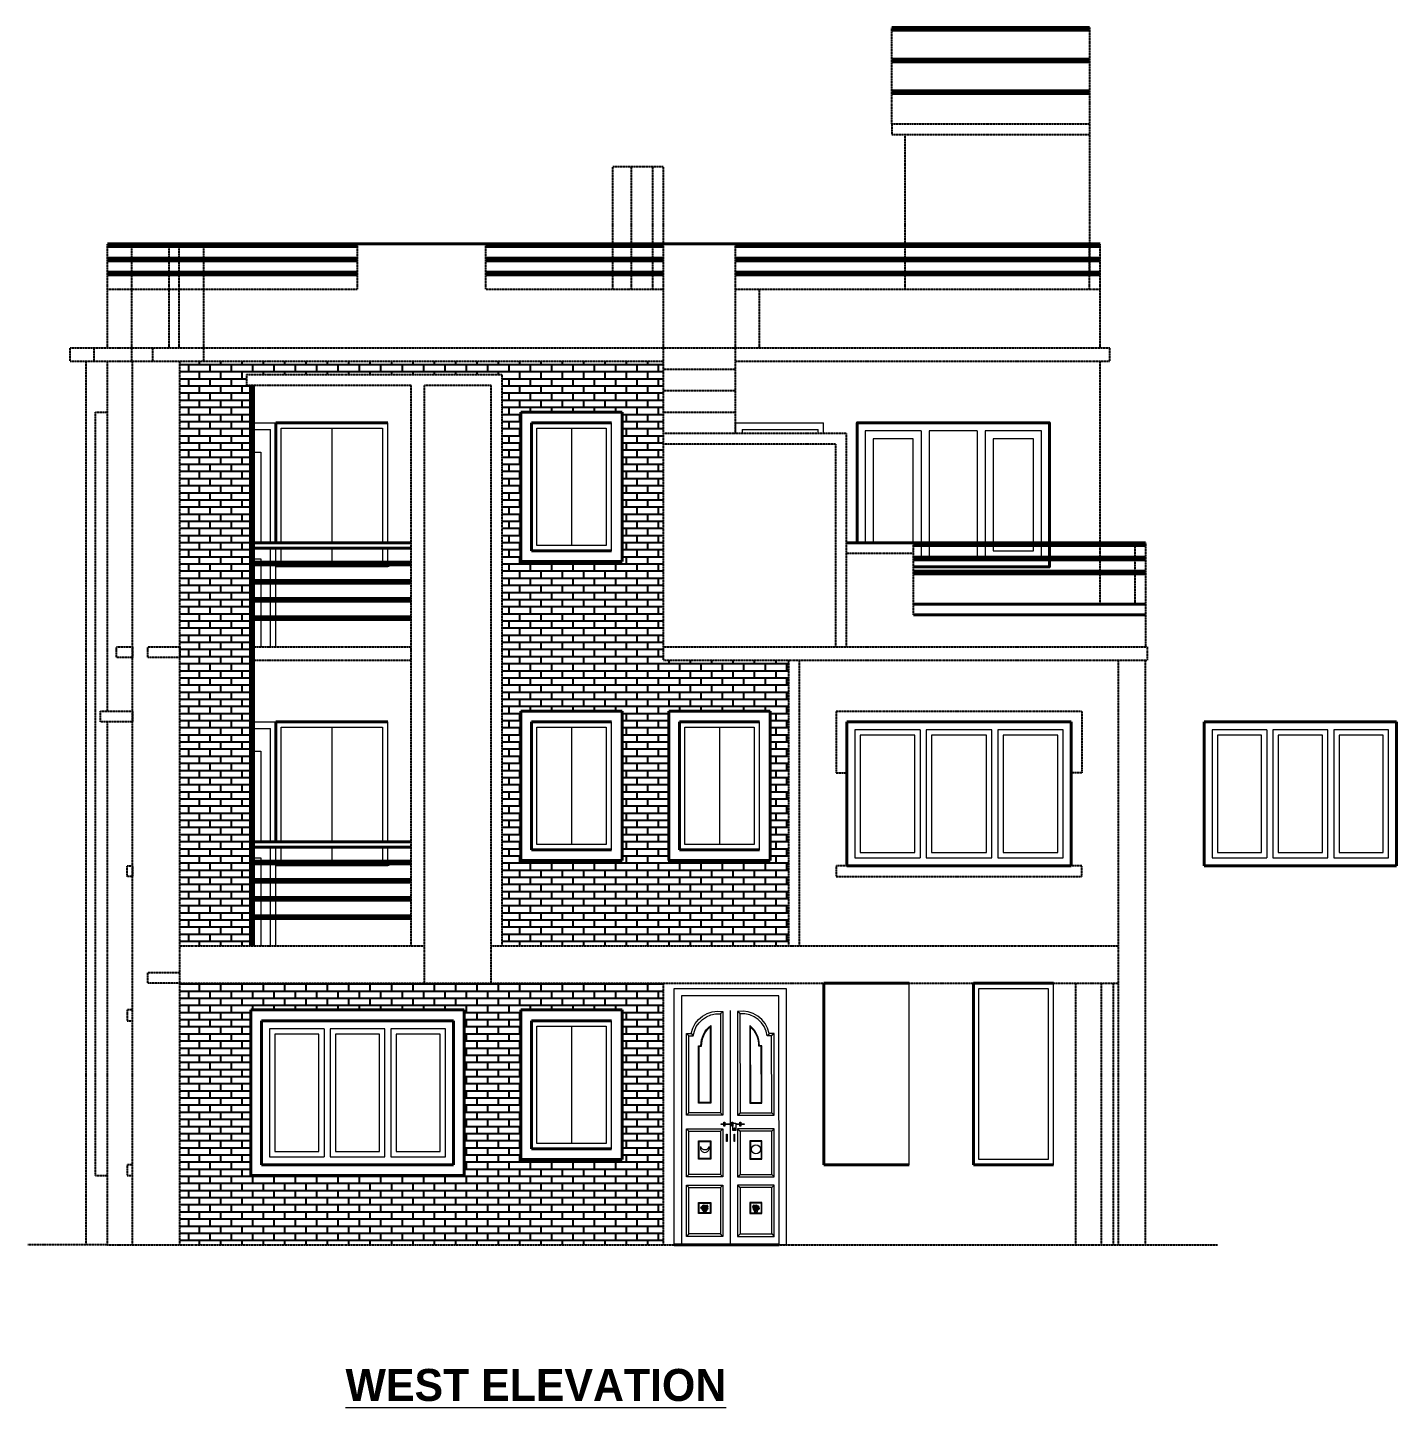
# Model space of a CAD drawing. Header units: inches. Extents: x -111 to 45239, y -6849 to 1261.
# Drawn here: x 17468 to 17980, y -2378 to -1861 of the extents above; entities that cross this region are included whole.
import ezdxf

# ---------------------------------------------------------------- set-up
doc = ezdxf.new("R2010")
doc.units = ezdxf.units.IN
doc.header["$LTSCALE"] = 0.5
doc.header["$MEASUREMENT"] = 0
doc.linetypes.add('DASH', pattern=[0.35, 0.25, -0.1])
for name, color, linetype, lineweight in [('door', 202, 'Continuous', 5), ('Elevation 1', 10, 'Continuous', 80), ('Elevation 2', 31, 'Continuous', 40), ('Text 0.200', 122, 'Continuous', 20), ('Toilet', 7, 'Continuous', 25), ('wall', 20, 'Continuous', 40), ('window', 6, 'Continuous', 13)]:
    doc.layers.add(name, color=color, linetype=linetype, lineweight=lineweight)
doc.styles.get("Standard").update_dxf_attribs({"font": 'arial.ttf'})

msp = doc.modelspace()

# ---------------------------------------------------------------- hatches: boundary and pattern name
at = {"layer": 'Toilet', "linetype": 'DASH', "ltscale": 0.1}
h = msp.add_hatch(dxfattribs=at)
h.set_pattern_fill('AR-BRSTD', color=256)
h.paths.add_polyline_path([(17705.84, -1985.7), (17524.59, -1985.7), (17524.59, -2092.7), (17524.59, -2096.7), (17524.59, -2204.7), (17551.59, -2204.7), (17551.59, -2092.7), (17551.59, -1994.7), (17549.59, -1994.7), (17549.59, -1990.7), (17645.34, -1990.7), (17645.34, -2092.7), (17645.34, -2204.7), (17752.84, -2204.7), (17752.84, -2097.7), (17705.84, -2097.7), (17705.84, -2092.7)])
h.paths.add_polyline_path([(17652.37, -2060.7), (17652.37, -2004.7), (17690.34, -2004.7), (17690.34, -2060.7)], flags=16)
h.paths.add_polyline_path([(17656.37, -2056.7), (17656.37, -2008.7), (17686.34, -2008.7), (17686.34, -2056.7)], flags=0)
h.paths.add_polyline_path([(17658.37, -2054.7), (17658.37, -2010.7), (17684.34, -2010.7), (17684.34, -2054.7)], flags=0)
h.paths.add_polyline_path([(17690.34, -2116.7), (17690.34, -2172.7), (17652.37, -2172.7), (17652.37, -2116.7)], flags=16)
h.paths.add_polyline_path([(17686.34, -2120.7), (17686.34, -2168.7), (17656.37, -2168.7), (17656.37, -2120.7)], flags=0)
h.paths.add_polyline_path([(17684.34, -2122.7), (17684.34, -2166.7), (17658.37, -2166.7), (17658.37, -2122.7)], flags=0)
h.paths.add_polyline_path([(17707.87, -2116.7), (17745.84, -2116.7), (17745.84, -2172.7), (17707.87, -2172.7)], flags=16)
h.paths.add_polyline_path([(17711.87, -2120.7), (17741.84, -2120.7), (17741.84, -2168.7), (17711.87, -2168.7)], flags=0)
h.paths.add_polyline_path([(17713.87, -2122.7), (17739.84, -2122.7), (17739.84, -2166.7), (17713.87, -2166.7)], flags=0)
h = msp.add_hatch(dxfattribs=at)
h.set_pattern_fill('AR-BRSTD', color=256)
h.paths.add_polyline_path([(17705.84, -2218.7), (17616.34, -2218.7), (17524.59, -2218.7), (17524.59, -2316.7), (17705.84, -2316.7)])
h.paths.add_polyline_path([(17652.37, -2284.7), (17652.37, -2228.7), (17690.34, -2228.7), (17690.34, -2284.7)], flags=16)
h.paths.add_polyline_path([(17656.37, -2280.7), (17656.37, -2232.7), (17686.34, -2232.7), (17686.34, -2280.7)], flags=0)
h.paths.add_polyline_path([(17631.22, -2290.7), (17551.22, -2290.7), (17551.22, -2228.7), (17631.22, -2228.7)], flags=16)
h.paths.add_polyline_path([(17658.37, -2278.7), (17658.37, -2234.7), (17684.34, -2234.7), (17684.34, -2278.7)], flags=0)
h.paths.add_polyline_path([(17627.22, -2286.7), (17555.22, -2286.7), (17555.22, -2232.7), (17627.22, -2232.7)], flags=0)
h.paths.add_polyline_path([(17624.22, -2283.7), (17603.72, -2283.7), (17603.72, -2235.7), (17624.22, -2235.7)], flags=0)
h.paths.add_polyline_path([(17622.22, -2281.7), (17605.72, -2281.7), (17605.72, -2237.7), (17622.22, -2237.7)], flags=0)
h.paths.add_polyline_path([(17601.47, -2283.7), (17580.97, -2283.7), (17580.97, -2235.7), (17601.47, -2235.7)], flags=0)
h.paths.add_polyline_path([(17599.47, -2281.7), (17582.97, -2281.7), (17582.97, -2237.7), (17599.47, -2237.7)], flags=0)
h.paths.add_polyline_path([(17578.72, -2283.7), (17558.22, -2283.7), (17558.22, -2235.7), (17578.72, -2235.7)], flags=0)
h.paths.add_polyline_path([(17576.72, -2281.7), (17560.22, -2281.7), (17560.22, -2237.7), (17576.72, -2237.7)], flags=0)

# ---------------------------------------------------------------- linework, layer by layer
at = {"layer": 'door'}
for p, q in [((17709.87, -2316.7), (17709.84, -2220.7)), ((17709.84, -2220.7), (17751.84, -2220.7)), ((17751.84, -2220.7), (17751.86, -2316.7)), ((17712.58, -2223.44), (17712.61, -2316.7)), ((17749.1, -2223.44), (17712.58, -2223.44)), ((17749.13, -2316.7), (17749.1, -2223.44)), ((17727.19, -2230.07), (17728.1, -2229.3)), ((17730.84, -2228.92), (17730.87, -2316.25)), ((17734.49, -2230.07), (17733.58, -2229.3)), ((17714.41, -2237.52), (17715.32, -2238.43)), ((17716.23, -2237.52), (17716.9, -2238.43)), ((17745.45, -2237.52), (17744.79, -2238.43)), ((17747.28, -2237.52), (17746.36, -2238.43)), ((17715.34, -2267.19), (17714.43, -2268.11)), ((17728.13, -2268.11), (17727.21, -2267.19)), ((17733.6, -2268.11), (17734.52, -2267.19)), ((17746.39, -2267.19), (17747.3, -2268.11)), ((17714.43, -2273.2), (17715.34, -2274.11)), ((17728.13, -2273.2), (17727.21, -2274.11)), ((17733.6, -2273.2), (17734.52, -2274.11)), ((17747.3, -2273.2), (17746.39, -2274.11)), ((17715.34, -2290.27), (17714.43, -2291.18)), ((17714.43, -2294.27), (17715.34, -2295.18)), ((17728.13, -2291.18), (17727.21, -2290.27)), ((17728.13, -2294.27), (17727.21, -2295.18)), ((17733.6, -2291.18), (17734.52, -2290.27)), ((17733.6, -2294.27), (17734.52, -2295.18)), ((17746.39, -2290.27), (17747.3, -2291.18)), ((17747.3, -2294.27), (17746.39, -2295.18)), ((17720.35, -2303.09), (17719.75, -2302.75)), ((17720.35, -2303.09), (17719.8, -2303.03)), ((17720.3, -2302.84), (17719.94, -2302.26)), ((17720.3, -2302.84), (17720.11, -2302.79)), ((17720.85, -2302.69), (17720.16, -2302.3)), ((17720.75, -2302.69), (17720.2, -2302.45)), ((17720.45, -2302.3), (17720.25, -2302.05)), ((17720.55, -2303.14), (17720.3, -2302.84)), ((17720.5, -2303.23), (17720.3, -2303.23)), ((17720.65, -2302.1), (17720.35, -2302)), ((17720.45, -2302.69), (17720.35, -2302.64)), ((17720.65, -2303.38), (17720.35, -2303.09)), ((17720.45, -2302.3), (17720.6, -2301.95)), ((17720.45, -2302.69), (17720.45, -2302.3)), ((17720.55, -2303.14), (17720.45, -2302.69)), ((17720.65, -2303.38), (17720.55, -2303.14)), ((17720.65, -2302.1), (17720.85, -2301.85)), ((17721.34, -2302.74), (17720.65, -2302.1)), ((17720.85, -2303.48), (17720.65, -2303.38)), ((17720.85, -2302.69), (17720.75, -2302.69)), ((17720.81, -2302.26), (17721, -2302.1)), ((17720.9, -2301.94), (17720.85, -2301.71)), ((17720.85, -2302.69), (17721.34, -2302.15)), ((17721.09, -2303.53), (17720.85, -2302.69)), ((17720.99, -2303.73), (17720.85, -2303.48)), ((17720.98, -2302.01), (17720.9, -2301.94)), ((17721.02, -2301.96), (17720.93, -2301.8)), ((17720.94, -2302.37), (17720.95, -2302.04)), ((17720.95, -2302.04), (17721.08, -2301.88)), ((17720.95, -2302.25), (17721.09, -2302.12)), ((17721.29, -2303.88), (17720.99, -2303.73)), ((17721, -2302.1), (17721.1, -2301.64)), ((17721.34, -2302.15), (17721.09, -2301.76)), ((17721.09, -2302.12), (17721.17, -2301.95)), ((17721.09, -2303.53), (17721.29, -2303.18)), ((17721.29, -2303.78), (17721.09, -2303.53)), ((17721.2, -2301.94), (17721.25, -2301.65)), ((17721.44, -2301.95), (17721.29, -2301.9)), ((17721.29, -2303.18), (17721.34, -2302.74)), ((17721.29, -2303.88), (17721.73, -2303.68)), ((17721.29, -2303.88), (17721.54, -2303.68)), ((17721.29, -2303.88), (17721.29, -2303.78)), ((17721.34, -2302.15), (17721.63, -2302)), ((17721.39, -2302.69), (17721.44, -2302.45)), ((17721.49, -2303.09), (17721.39, -2302.69)), ((17721.44, -2301.95), (17721.54, -2301.8)), ((17721.68, -2302.3), (17721.44, -2301.95)), ((17721.44, -2302.45), (17721.78, -2302.25)), ((17721.58, -2303.43), (17721.49, -2303.09)), ((17721.54, -2303.68), (17721.58, -2303.43)), ((17721.65, -2302.15), (17721.61, -2301.78)), ((17721.63, -2302), (17721.78, -2301.76)), ((17721.83, -2302.4), (17721.65, -2302.14)), ((17721.88, -2302.64), (17721.73, -2301.95)), ((17721.73, -2303.68), (17721.98, -2302.99)), ((17721.78, -2302.25), (17722.08, -2301.85)), ((17721.83, -2302.06), (17721.88, -2301.76)), ((17721.89, -2302.25), (17721.83, -2302.06)), ((17721.83, -2303.43), (17721.88, -2302.64)), ((17721.88, -2302.35), (17721.93, -2301.9)), ((17722.08, -2302.89), (17721.88, -2302.35)), ((17721.98, -2302.99), (17722.28, -2302.74)), ((17722.12, -2301.73), (17722.17, -2301.86)), ((17722.13, -2302.86), (17722.21, -2302.62)), ((17722.16, -2302.01), (17722.19, -2301.78)), ((17722.16, -2301.98), (17722.24, -2301.88)), ((17722.21, -2302.62), (17722.16, -2302.01)), ((17722.17, -2301.92), (17722.27, -2301.81)), ((17722.18, -2301.85), (17722.32, -2301.71)), ((17722.19, -2301.78), (17722.26, -2301.73)), ((17722.21, -2302.62), (17722.31, -2302.3)), ((17722.28, -2302.74), (17722.32, -2302.4)), ((17722.28, -2302.74), (17722.47, -2302.45)), ((17722.31, -2302.3), (17722.55, -2302.1)), ((17722.32, -2302.4), (17722.47, -2302.2)), ((17722.37, -2302.59), (17722.42, -2302.4)), ((17722.42, -2302.4), (17722.52, -2302.3)), ((17739.42, -2302.3), (17739.18, -2302.1)), ((17739.31, -2302.4), (17739.21, -2302.3)), ((17739.41, -2302.4), (17739.26, -2302.2)), ((17739.46, -2302.74), (17739.26, -2302.45)), ((17739.36, -2302.59), (17739.31, -2302.4)), ((17739.55, -2301.85), (17739.41, -2301.71)), ((17739.46, -2302.74), (17739.41, -2302.4)), ((17739.52, -2302.62), (17739.42, -2302.3)), ((17739.56, -2301.92), (17739.46, -2301.81)), ((17739.75, -2302.99), (17739.46, -2302.74)), ((17739.54, -2301.78), (17739.47, -2301.73)), ((17739.57, -2301.98), (17739.49, -2301.88)), ((17739.52, -2302.62), (17739.58, -2302.01)), ((17739.6, -2302.86), (17739.52, -2302.62)), ((17739.58, -2302.01), (17739.54, -2301.78)), ((17739.61, -2301.73), (17739.56, -2301.86)), ((17739.95, -2302.25), (17739.65, -2301.85)), ((17739.65, -2302.89), (17739.85, -2302.35)), ((17740, -2303.68), (17739.75, -2302.99)), ((17739.85, -2302.35), (17739.8, -2301.9)), ((17739.84, -2302.25), (17739.9, -2302.06)), ((17739.9, -2302.06), (17739.85, -2301.76)), ((17739.85, -2302.64), (17740, -2301.95)), ((17739.9, -2303.43), (17739.85, -2302.64)), ((17739.9, -2302.4), (17740.08, -2302.14)), ((17740.1, -2302), (17739.95, -2301.76)), ((17740.29, -2302.45), (17739.95, -2302.25)), ((17740.44, -2303.88), (17740, -2303.68)), ((17740.05, -2302.3), (17740.29, -2301.95)), ((17740.08, -2302.15), (17740.12, -2301.78)), ((17740.39, -2302.15), (17740.1, -2302)), ((17740.15, -2303.43), (17740.24, -2303.09)), ((17740.2, -2303.68), (17740.15, -2303.43)), ((17740.29, -2301.95), (17740.2, -2301.8)), ((17740.44, -2303.88), (17740.2, -2303.68)), ((17740.24, -2303.09), (17740.34, -2302.69)), ((17740.29, -2301.95), (17740.44, -2301.9)), ((17740.34, -2302.69), (17740.29, -2302.45)), ((17740.39, -2302.15), (17740.64, -2301.76)), ((17740.39, -2302.74), (17741.08, -2302.1)), ((17740.89, -2302.69), (17740.39, -2302.15)), ((17740.44, -2303.18), (17740.39, -2302.74)), ((17740.64, -2303.53), (17740.44, -2303.18)), ((17740.44, -2303.78), (17740.64, -2303.53)), ((17740.44, -2303.88), (17740.74, -2303.73)), ((17740.44, -2303.88), (17740.44, -2303.78)), ((17740.53, -2301.94), (17740.48, -2301.65)), ((17740.64, -2302.12), (17740.57, -2301.95)), ((17740.73, -2302.1), (17740.63, -2301.64)), ((17740.79, -2302.25), (17740.64, -2302.12)), ((17740.64, -2303.53), (17740.89, -2302.69)), ((17740.78, -2302.04), (17740.65, -2301.88)), ((17740.71, -2301.96), (17740.8, -2301.8)), ((17740.92, -2302.26), (17740.73, -2302.1)), ((17740.74, -2303.73), (17740.89, -2303.48)), ((17740.75, -2302.01), (17740.84, -2301.94)), ((17740.79, -2302.37), (17740.78, -2302.04)), ((17740.84, -2301.94), (17740.88, -2301.71)), ((17741.08, -2302.1), (17740.89, -2301.85)), ((17740.89, -2302.69), (17741.58, -2302.3)), ((17740.89, -2302.69), (17740.98, -2302.69)), ((17740.89, -2303.48), (17741.08, -2303.38)), ((17740.98, -2302.69), (17741.53, -2302.45)), ((17741.08, -2302.1), (17741.38, -2302)), ((17741.08, -2303.38), (17741.38, -2303.09)), ((17741.08, -2303.38), (17741.18, -2303.14)), ((17741.28, -2302.3), (17741.13, -2301.95)), ((17741.18, -2303.14), (17741.28, -2302.69)), ((17741.18, -2303.14), (17741.43, -2302.84)), ((17741.23, -2303.23), (17741.43, -2303.23)), ((17741.28, -2302.3), (17741.48, -2302.05)), ((17741.28, -2302.69), (17741.28, -2302.3)), ((17741.28, -2302.69), (17741.38, -2302.64)), ((17741.38, -2303.09), (17741.98, -2302.75)), ((17741.38, -2303.09), (17741.93, -2303.03)), ((17741.43, -2302.84), (17741.79, -2302.26)), ((17741.43, -2302.84), (17741.63, -2302.79)), ((17715.34, -2312.6), (17714.43, -2313.51)), ((17728.13, -2313.51), (17727.21, -2312.6)), ((17733.6, -2313.51), (17734.52, -2312.6)), ((17746.39, -2312.6), (17747.3, -2313.51)), ((17712.61, -2316.7), (17709.87, -2316.7)), ((17712.61, -2316.25), (17749.13, -2316.25)), ((17751.86, -2316.7), (17749.13, -2316.7))]:
    msp.add_line(p, q, dxfattribs=at)
for points in [[(17728.1, -2229.3), (17728.1, -2229.3), (17728.13, -2268.11), (17714.43, -2268.11), (17714.41, -2237.52), (17716.23, -2237.52, -0.404871)], [(17727.19, -2230.11), (17727.21, -2267.19), (17715.34, -2267.19), (17715.32, -2238.43), (17717.01, -2238.43, -0.404087)], [(17733.58, -2229.3), (17733.58, -2229.3), (17733.6, -2268.11), (17747.3, -2268.11), (17747.28, -2237.52), (17745.45, -2237.52, 0.404871)], [(17734.49, -2230.11), (17734.52, -2267.19), (17746.39, -2267.19), (17746.36, -2238.43), (17744.67, -2238.43, 0.404087)], [(17723.54, -2234.49), (17723.56, -2263.54), (17719, -2263.54), (17718.97, -2242.09), (17719.89, -2242.09, -0.230009)], [(17723.31, -2234.98), (17723.33, -2263.31), (17719.22, -2263.31), (17719.2, -2242.31), (17720.12, -2242.31, -0.222945)], [(17738.15, -2234.49), (17738.17, -2263.54), (17742.73, -2263.54), (17742.71, -2242.09), (17741.8, -2242.09, 0.230009)], [(17738.37, -2234.98), (17738.4, -2263.31), (17742.51, -2263.31), (17742.48, -2242.31), (17741.57, -2242.31, 0.222945)]]:
    msp.add_lwpolyline(points, format="xyb", close=True, dxfattribs=at)
for points in [[(17714.43, -2273.2), (17728.13, -2273.2), (17728.13, -2291.18), (17714.43, -2291.18)], [(17715.34, -2274.11), (17727.21, -2274.11), (17727.21, -2290.27), (17715.34, -2290.27)], [(17728.43, -2270.73), (17728.85, -2270.73), (17728.85, -2272.27), (17728.43, -2272.27)], [(17731.41, -2270.73), (17731.83, -2270.73), (17731.83, -2272.27), (17731.41, -2272.27)], [(17731.88, -2271.12), (17732.89, -2271.12), (17732.89, -2273.81), (17731.88, -2273.81)], [(17732.31, -2272.83), (17732.44, -2272.83), (17732.44, -2273.41), (17732.31, -2273.41)], [(17747.3, -2273.2), (17733.6, -2273.2), (17733.6, -2291.18), (17747.3, -2291.18)], [(17734.43, -2270.73), (17734.85, -2270.73), (17734.85, -2272.27), (17734.43, -2272.27)], [(17746.39, -2274.11), (17734.52, -2274.11), (17734.52, -2290.27), (17746.39, -2290.27)], [(17719, -2277.77), (17723.56, -2277.77), (17723.56, -2284.61), (17719, -2284.61)], [(17719.22, -2277.99), (17723.33, -2277.99), (17723.33, -2284.39), (17719.22, -2284.39)], [(17729.44, -2275.2), (17729.66, -2275.2), (17729.66, -2277.9), (17729.44, -2277.9)], [(17732.26, -2275.2), (17732.49, -2275.2), (17732.49, -2277.9), (17732.26, -2277.9)], [(17742.73, -2277.77), (17738.17, -2277.77), (17738.17, -2284.61), (17742.73, -2284.61)], [(17742.51, -2277.99), (17738.4, -2277.99), (17738.4, -2284.39), (17742.51, -2284.39)], [(17728.13, -2313.51), (17714.43, -2313.51), (17714.43, -2294.27), (17728.13, -2294.27)], [(17733.6, -2313.51), (17747.3, -2313.51), (17747.3, -2294.27), (17733.6, -2294.27)], [(17727.21, -2312.6), (17715.34, -2312.6), (17715.34, -2295.18), (17727.21, -2295.18)], [(17734.52, -2312.6), (17746.39, -2312.6), (17746.39, -2295.18), (17734.52, -2295.18)], [(17723.56, -2304.94), (17719, -2304.94), (17719, -2300.84), (17723.56, -2300.84)], [(17723.33, -2304.72), (17719.22, -2304.72), (17719.22, -2301.06), (17723.33, -2301.06)], [(17738.17, -2304.94), (17742.73, -2304.94), (17742.73, -2300.84), (17738.17, -2300.84)], [(17738.4, -2304.72), (17742.51, -2304.72), (17742.51, -2301.06), (17738.4, -2301.06)]]:
    msp.add_lwpolyline(points, close=True, dxfattribs=at)
for points in [[(17728.43, -2271.63), (17727.48, -2271.63), (17727.48, -2271.28), (17728.43, -2271.28)], [(17728.85, -2271.28), (17731.41, -2271.28)], [(17731.41, -2271.63), (17728.85, -2271.63)], [(17731.83, -2271.28), (17731.88, -2271.28)], [(17731.88, -2271.63), (17731.83, -2271.63)], [(17732.89, -2271.28), (17734.43, -2271.28)], [(17734.43, -2271.63), (17732.89, -2271.63)], [(17734.85, -2271.28), (17736.12, -2271.28), (17736.12, -2271.63), (17734.85, -2271.63)]]:
    msp.add_lwpolyline(points, dxfattribs=at)
msp.add_circle((17740.47, -2280.93), 1.7, dxfattribs=at)
for centre, radius, start, end in [((17721.37, -2280.35), 1.7, 162.1564, 17.8439), ((17721.37, -2279.31), 1.7, 197.8439, 342.1564), ((17721.29, -2299.73), 3.98, 258.8315, 281.1688), ((17740.44, -2299.73), 3.98, 258.8315, 281.1688)]:
    msp.add_arc(centre, radius, start, end, dxfattribs=at)
msp.add_ellipse((17721.29, -2303.82), major_axis=(-0.56, 0), ratio=0.098223, dxfattribs=at)
at = {"layer": 'door', "extrusion": (0, 0, -1)}
msp.add_ellipse((17740.44, -2303.82), major_axis=(0.56, 0), ratio=0.098223, dxfattribs=at)
at = {"layer": 'door'}
for points in [[(17720.73, -2303.82), (17720.73, -2304.08), (17720.99, -2304.54), (17720.78, -2302.31), (17720.15, -2302.87), (17720.52, -2303.63)], [(17721.85, -2303.82), (17721.85, -2304.08), (17721.58, -2304.54), (17721.8, -2302.31), (17722.43, -2302.87), (17722.06, -2303.63)], [(17739.88, -2303.82), (17739.88, -2304.08), (17740.15, -2304.54), (17739.93, -2302.31), (17739.3, -2302.87), (17739.67, -2303.63)], [(17741, -2303.82), (17741, -2304.08), (17740.74, -2304.54), (17740.95, -2302.31), (17741.59, -2302.87), (17741.21, -2303.63)]]:
    msp.add_spline(points, degree=3, dxfattribs=at)
at = {"layer": 'Elevation 1'}
for p, q in [((17551.59, -1994.7), (17551.59, -2092.7)), ((17551.59, -2092.7), (17551.59, -2204.7))]:
    msp.add_line(p, q, dxfattribs=at)
at = {"layer": 'Elevation 2'}
for p, q in [((17791.45, -1860.7), (17865.45, -1860.7)), ((17791.45, -1861.7), (17865.45, -1861.7)), ((17791.45, -1872.54), (17865.45, -1872.54)), ((17791.45, -1873.54), (17865.45, -1873.54)), ((17791.45, -1884.37), (17865.45, -1884.37)), ((17791.45, -1885.37), (17865.45, -1885.37)), ((17497.59, -1941.7), (17869.41, -1941.7)), ((17497.59, -1942.7), (17591.22, -1942.7)), ((17639.22, -1942.7), (17705.84, -1942.7)), ((17732.84, -1942.7), (17869.41, -1942.7)), ((17497.59, -1947.04), (17591.22, -1947.04)), ((17497.59, -1948.04), (17591.22, -1948.04)), ((17639.22, -1947.04), (17705.84, -1947.04)), ((17639.22, -1948.04), (17705.84, -1948.04)), ((17732.84, -1947.04), (17869.41, -1947.04)), ((17732.84, -1948.04), (17869.41, -1948.04)), ((17497.59, -1952.37), (17591.22, -1952.37)), ((17497.59, -1953.37), (17591.22, -1953.37)), ((17639.22, -1952.37), (17705.84, -1952.37)), ((17639.22, -1953.37), (17705.84, -1953.37)), ((17732.84, -1952.37), (17869.41, -1952.37)), ((17732.84, -1953.37), (17869.41, -1953.37)), ((17551.59, -2053.7), (17611.34, -2053.7)), ((17551.59, -2055.7), (17611.34, -2055.7)), ((17774.46, -2053.7), (17886.46, -2053.7)), ((17799.46, -2054.7), (17886.46, -2054.7)), ((17859.66, -2053.7), (17886.46, -2053.7)), ((17551.59, -2061), (17611.34, -2061)), ((17551.59, -2062), (17611.34, -2062)), ((17602.59, -2062.7), (17602.59, -2062)), ((17799.46, -2059.04), (17886.46, -2059.04)), ((17799.46, -2060.04), (17886.46, -2060.04)), ((17799.46, -2064.37), (17886.46, -2064.37)), ((17799.46, -2065.37), (17886.46, -2065.37)), ((17551.59, -2067.8), (17611.34, -2067.8)), ((17551.59, -2068.8), (17611.34, -2068.8)), ((17551.59, -2074.6), (17611.34, -2074.6)), ((17551.59, -2075.6), (17611.34, -2075.6)), ((17799.46, -2076.7), (17886.46, -2076.7)), ((17551.59, -2081.4), (17611.34, -2081.4)), ((17551.59, -2082.4), (17611.34, -2082.4)), ((17799.46, -2080.7), (17886.46, -2080.7)), ((17551.59, -2165.7), (17611.34, -2165.7)), ((17551.59, -2167.7), (17611.34, -2167.7)), ((17551.59, -2173), (17611.34, -2173)), ((17551.59, -2174), (17611.34, -2174)), ((17602.59, -2174.7), (17602.59, -2174)), ((17551.59, -2179.8), (17611.34, -2179.8)), ((17551.59, -2180.8), (17611.34, -2180.8)), ((17551.59, -2186.6), (17611.34, -2186.6)), ((17551.59, -2187.6), (17611.34, -2187.6)), ((17551.59, -2193.4), (17611.34, -2193.4)), ((17551.59, -2194.4), (17611.34, -2194.4))]:
    msp.add_line(p, q, dxfattribs=at)
at = {"layer": 'Toilet', "color": 1, "linetype": 'DASH', "ltscale": 0.1}
for p, q in [((17791.45, -1896.7), (17791.45, -1860.7)), ((17865.45, -1860.7), (17865.45, -1896.7)), ((17791.45, -1896.7), (17865.45, -1896.7)), ((17791.45, -1896.7), (17791.45, -1900.7)), ((17865.45, -1896.7), (17865.45, -1941.7)), ((17791.45, -1900.7), (17865.45, -1900.7)), ((17796.45, -1941.7), (17796.45, -1900.7)), ((17686.84, -1912.7), (17705.84, -1912.7)), ((17686.84, -1941.7), (17686.84, -1912.7)), ((17693.84, -1941.7), (17693.84, -1912.7)), ((17701.84, -1941.7), (17701.84, -1912.7)), ((17705.84, -1980.7), (17705.84, -1912.7)), ((17497.59, -1980.7), (17497.59, -1941.7)), ((17506.59, -1947.04), (17506.59, -1942.7)), ((17520.59, -1947.04), (17520.59, -1942.7)), ((17524.4, -1947.04), (17524.4, -1942.7)), ((17533.59, -1947.04), (17533.59, -1942.7)), ((17591.22, -1958.7), (17591.22, -1941.7)), ((17639.22, -1958.7), (17639.22, -1941.7)), ((17686.84, -1947.04), (17686.84, -1942.7)), ((17693.84, -1947.04), (17693.84, -1942.7)), ((17701.84, -1947.04), (17701.84, -1942.7)), ((17705.84, -1941.7), (17732.84, -1941.7)), ((17732.84, -1980.7), (17732.84, -1941.7)), ((17796.45, -1947.04), (17796.45, -1942.7)), ((17865.41, -1947.04), (17865.41, -1942.7)), ((17865.45, -1942.7), (17865.45, -1952.37)), ((17869.41, -1980.7), (17869.41, -1941.7)), ((17506.59, -1952.37), (17506.59, -1948.04)), ((17520.59, -1952.37), (17520.59, -1948.04)), ((17524.4, -1952.37), (17524.4, -1948.04)), ((17533.59, -1952.37), (17533.59, -1948.04)), ((17686.84, -1952.37), (17686.84, -1948.04)), ((17693.84, -1952.37), (17693.84, -1948.04)), ((17701.84, -1952.37), (17701.84, -1948.04)), ((17796.45, -1952.37), (17796.45, -1948.04)), ((17865.41, -1952.37), (17865.41, -1948.04)), ((17506.59, -1980.7), (17506.59, -1953.37)), ((17520.59, -1980.7), (17520.59, -1953.37)), ((17524.4, -1980.7), (17524.4, -1953.37)), ((17533.59, -1980.7), (17533.59, -1953.37)), ((17686.84, -1958.7), (17686.84, -1953.37)), ((17693.84, -1958.7), (17693.84, -1953.37)), ((17701.84, -1958.7), (17701.84, -1953.37)), ((17796.45, -1958.7), (17796.45, -1953.37)), ((17865.41, -1958.7), (17865.41, -1953.37)), ((17497.59, -1958.7), (17591.22, -1958.7)), ((17639.22, -1958.7), (17705.84, -1958.7)), ((17732.84, -1958.7), (17869.41, -1958.7)), ((17741.84, -1980.7), (17741.84, -1958.7)), ((17483.59, -1980.7), (17873.11, -1980.7)), ((17483.59, -1985.7), (17483.59, -1980.7)), ((17492.59, -1985.7), (17492.59, -1980.7)), ((17506.59, -1985.7), (17506.59, -1980.7)), ((17514.5, -1985.7), (17514.5, -1980.7)), ((17533.59, -1985.7), (17533.59, -1980.7)), ((17705.84, -2092.7), (17705.84, -1980.7)), ((17732.84, -2012.7), (17732.84, -1980.7)), ((17873.11, -1985.7), (17873.11, -1980.7)), ((17483.59, -1985.7), (17705.84, -1985.7)), ((17489.59, -2316.7), (17489.59, -1985.7)), ((17497.59, -2092.7), (17497.59, -1985.7)), ((17506.96, -2092.7), (17506.96, -1985.7)), ((17524.59, -2092.7), (17524.59, -1985.7)), ((17705.84, -1988.7), (17732.84, -1988.7)), ((17732.84, -1985.7), (17873.11, -1985.7)), ((17869.41, -2053.7), (17869.41, -1985.7)), ((17549.59, -1990.7), (17645.34, -1990.7)), ((17549.59, -1990.7), (17549.59, -1994.7)), ((17549.59, -1994.7), (17551.59, -1994.7)), ((17551.59, -1994.7), (17611.34, -1994.7)), ((17611.34, -2092.7), (17611.34, -1994.7)), ((17616.34, -2092.7), (17616.34, -1994.7)), ((17616.34, -1994.7), (17641.34, -1994.7)), ((17641.34, -2092.7), (17641.34, -1994.7)), ((17645.34, -2092.7), (17645.34, -1990.7)), ((17705.84, -1996.7), (17732.84, -1996.7)), ((17493.09, -2290.7), (17493.09, -2004.7)), ((17493.09, -2004.7), (17497.59, -2004.7)), ((17705.84, -2004.7), (17732.84, -2004.7)), ((17774.46, -2012.7), (17705.84, -2012.7)), ((17774.46, -2092.7), (17774.46, -2012.7)), ((17770.46, -2016.7), (17705.84, -2016.7)), ((17770.46, -2092.7), (17770.46, -2016.7)), ((17799.46, -2053.7), (17774.46, -2053.7)), ((17799.46, -2076.7), (17799.46, -2053.7)), ((17869.41, -2059.04), (17869.41, -2054.7)), ((17882.46, -2054.7), (17882.46, -2059.04)), ((17886.46, -2053.7), (17886.46, -2092.7)), ((17799.46, -2057.7), (17774.46, -2057.7)), ((17869.41, -2064.37), (17869.41, -2060.04)), ((17882.46, -2060.04), (17882.46, -2064.37)), ((17869.41, -2076.7), (17869.41, -2065.37)), ((17882.46, -2065.37), (17882.46, -2076.7)), ((17799.46, -2080.7), (17799.46, -2076.7)), ((17497.59, -2116.7), (17497.59, -2092.7)), ((17506.96, -2204.7), (17506.96, -2092.7)), ((17524.59, -2204.7), (17524.59, -2092.7)), ((17551.59, -2092.7), (17611.34, -2092.7)), ((17611.34, -2204.7), (17611.34, -2092.7)), ((17616.34, -2209.7), (17616.34, -2092.7)), ((17641.34, -2204.7), (17641.34, -2092.7)), ((17645.34, -2204.7), (17645.34, -2092.7)), ((17705.84, -2092.7), (17887.07, -2092.7)), ((17705.84, -2097.7), (17705.84, -2092.7)), ((17887.07, -2092.7), (17887.07, -2097.7)), ((17551.59, -2097.7), (17611.34, -2097.7)), ((17705.84, -2097.7), (17887.07, -2097.7)), ((17752.84, -2204.7), (17752.84, -2097.7)), ((17756.84, -2204.7), (17756.84, -2097.7)), ((17876.28, -2316.7), (17876.28, -2097.7)), ((17886.46, -2204.7), (17886.46, -2097.7)), ((17770.56, -2116.7), (17862.56, -2116.7)), ((17770.56, -2116.7), (17770.56, -2139.9)), ((17862.56, -2116.7), (17862.56, -2139.9)), ((17497.59, -2204.7), (17497.59, -2120.7)), ((17770.56, -2139.9), (17774.56, -2139.9)), ((17862.56, -2139.9), (17858.56, -2139.9)), ((17497.59, -2316.7), (17497.59, -2204.7)), ((17506.96, -2316.7), (17506.96, -2204.7)), ((17524.59, -2204.7), (17605.34, -2204.7)), ((17524.59, -2316.7), (17524.59, -2204.7)), ((17605.34, -2204.7), (17616.34, -2204.7)), ((17616.34, -2218.7), (17616.34, -2204.7)), ((17641.34, -2218.7), (17641.34, -2204.7)), ((17641.34, -2204.7), (17876.28, -2204.7)), ((17886.46, -2209.7), (17886.46, -2204.7)), ((17886.46, -2316.7), (17886.46, -2209.7)), ((17512.59, -2218.7), (17512.59, -2214.7)), ((17512.59, -2214.7), (17524.59, -2214.7)), ((17524.59, -2218.7), (17512.59, -2218.7)), ((17524.59, -2218.7), (17616.34, -2218.7)), ((17616.34, -2218.7), (17876.28, -2218.7)), ((17705.84, -2316.7), (17705.84, -2218.7)), ((17860.34, -2316.7), (17860.34, -2218.7)), ((17870.01, -2316.7), (17870.01, -2218.7)), ((17874.42, -2316.7), (17874.42, -2218.7)), ((17493.09, -2290.7), (17497.59, -2290.7)), ((17497.59, -2316.7), (17467.59, -2316.7)), ((17497.59, -2316.7), (17883.49, -2316.7)), ((17883.49, -2316.7), (17913.49, -2316.7))]:
    msp.add_line(p, q, dxfattribs=at)
for points in [[(17500.96, -2092.7), (17506.96, -2092.7), (17506.96, -2096.7), (17500.96, -2096.7)], [(17512.59, -2092.7), (17524.59, -2092.7), (17524.59, -2096.7), (17512.59, -2096.7)], [(17494.96, -2116.7), (17506.96, -2116.7), (17506.96, -2120.7), (17494.96, -2120.7)], [(17504.96, -2174.7), (17506.96, -2174.7), (17506.96, -2178.7), (17504.96, -2178.7)], [(17770.56, -2178.7), (17862.56, -2178.7), (17862.56, -2174.7), (17770.56, -2174.7)], [(17506.96, -2228.7), (17504.96, -2228.7), (17504.96, -2232.7), (17506.96, -2232.7)], [(17506.96, -2286.7), (17504.96, -2286.7), (17504.96, -2290.7), (17506.96, -2290.7)]]:
    msp.add_lwpolyline(points, close=True, dxfattribs=at)
at = {"layer": 'wall', "ltscale": 5}
for p, q in [((17652.37, -2060.7), (17652.37, -2004.7)), ((17652.37, -2004.7), (17690.34, -2004.7)), ((17690.34, -2060.7), (17690.34, -2004.7)), ((17560.59, -2053.7), (17560.59, -2008.7)), ((17560.59, -2008.7), (17602.59, -2008.7)), ((17656.37, -2056.7), (17656.37, -2008.7)), ((17656.37, -2008.7), (17686.34, -2008.7)), ((17656.37, -2056.7), (17686.34, -2056.7)), ((17690.34, -2060.7), (17652.37, -2060.7)), ((17652.37, -2172.7), (17652.37, -2116.7)), ((17652.37, -2116.7), (17690.34, -2116.7)), ((17690.34, -2172.7), (17690.34, -2116.7)), ((17707.87, -2172.7), (17707.87, -2116.7)), ((17707.87, -2116.7), (17745.84, -2116.7)), ((17745.84, -2172.7), (17745.84, -2116.7)), ((17560.59, -2165.7), (17560.59, -2120.7)), ((17560.59, -2120.7), (17602.59, -2120.7)), ((17656.37, -2168.7), (17656.37, -2120.7)), ((17656.37, -2120.7), (17686.34, -2120.7)), ((17711.87, -2168.7), (17711.87, -2120.7)), ((17711.87, -2120.7), (17741.84, -2120.7)), ((17774.56, -2120.7), (17858.56, -2120.7)), ((17774.56, -2174.7), (17774.56, -2120.7)), ((17858.56, -2120.7), (17858.56, -2174.7)), ((17908.44, -2120.7), (17980.44, -2120.7)), ((17908.44, -2174.7), (17908.44, -2120.7)), ((17980.44, -2120.7), (17980.44, -2174.7)), ((17656.37, -2168.7), (17686.34, -2168.7)), ((17711.87, -2168.7), (17741.84, -2168.7)), ((17690.34, -2172.7), (17652.37, -2172.7)), ((17745.84, -2172.7), (17707.87, -2172.7)), ((17858.56, -2174.7), (17774.56, -2174.7)), ((17980.44, -2174.7), (17908.44, -2174.7)), ((17765.86, -2286.7), (17765.86, -2218.7)), ((17765.86, -2218.7), (17797.86, -2218.7)), ((17821.95, -2286.7), (17821.95, -2218.7)), ((17821.95, -2218.7), (17851.93, -2218.7)), ((17551.22, -2228.7), (17631.22, -2228.7)), ((17551.22, -2290.7), (17551.22, -2228.7)), ((17555.22, -2232.7), (17627.22, -2232.7)), ((17555.22, -2286.7), (17555.22, -2232.7)), ((17627.22, -2232.7), (17627.22, -2286.7)), ((17631.22, -2228.7), (17631.22, -2290.7)), ((17652.37, -2284.7), (17652.37, -2228.7)), ((17652.37, -2228.7), (17690.34, -2228.7)), ((17656.37, -2280.7), (17656.37, -2232.7)), ((17656.37, -2232.7), (17686.34, -2232.7)), ((17690.34, -2284.7), (17690.34, -2228.7)), ((17656.37, -2280.7), (17686.34, -2280.7)), ((17627.22, -2286.7), (17555.22, -2286.7)), ((17690.34, -2284.7), (17652.37, -2284.7)), ((17765.86, -2286.7), (17797.86, -2286.7)), ((17821.95, -2286.7), (17851.93, -2286.7)), ((17631.22, -2290.7), (17551.22, -2290.7)), ((17709.84, -2316.7), (17749.13, -2316.7))]:
    msp.add_line(p, q, dxfattribs=at)
for points in [[(17778.41, -2053.7), (17778.41, -2008.7), (17850.41, -2008.7), (17850.41, -2053.7)], [(17850.41, -2054.7), (17850.41, -2059.04)], [(17799.46, -2062.7), (17850.41, -2062.7), (17850.41, -2060.04)]]:
    msp.add_lwpolyline(points, dxfattribs=at)
at = {"layer": 'window', "color": 140, "lineweight": 13}
for p, q in [((17551.59, -2008.7), (17560.59, -2008.7)), ((17560.59, -2008.7), (17602.59, -2008.7)), ((17560.59, -2053.7), (17560.59, -2008.7)), ((17560.59, -2008.7), (17602.59, -2008.7)), ((17560.59, -2053.7), (17560.59, -2008.7)), ((17602.59, -2053.7), (17602.59, -2008.7)), ((17656.37, -2008.7), (17686.34, -2008.7)), ((17656.37, -2056.7), (17656.37, -2008.7)), ((17656.37, -2008.7), (17686.34, -2008.7)), ((17686.34, -2056.7), (17686.34, -2008.7)), ((17732.84, -2012.7), (17732.84, -2008.7)), ((17732.84, -2008.7), (17732.84, -2012.7)), ((17732.84, -2008.7), (17765.83, -2008.7)), ((17765.83, -2012.7), (17765.83, -2008.7)), ((17551.59, -2011.2), (17558.59, -2011.2)), ((17558.59, -2053.7), (17558.59, -2011.2)), ((17562.59, -2010.7), (17600.59, -2010.7)), ((17562.59, -2053.7), (17562.59, -2010.7)), ((17581.6, -2010.7), (17581.6, -2053.7)), ((17600.59, -2010.7), (17600.59, -2053.7)), ((17658.37, -2010.7), (17684.34, -2010.7)), ((17658.37, -2054.7), (17658.37, -2010.7)), ((17671.36, -2010.7), (17671.36, -2054.7)), ((17684.34, -2010.7), (17684.34, -2054.7)), ((17735.34, -2011.2), (17735.34, -2012.7)), ((17735.34, -2011.2), (17763.83, -2011.2)), ((17763.83, -2012.7), (17763.83, -2011.2)), ((17802.41, -2011.7), (17802.41, -2053.7)), ((17805.41, -2011.7), (17805.41, -2053.7)), ((17823.41, -2011.7), (17823.41, -2053.7)), ((17826.41, -2011.7), (17826.41, -2053.7)), ((17551.59, -2019.7), (17554.95, -2019.7)), ((17554.95, -2019.7), (17554.95, -2053.7)), ((17558.59, -2061), (17558.59, -2055.7)), ((17560.59, -2061), (17560.59, -2055.7)), ((17562.59, -2060.7), (17562.59, -2055.7)), ((17581.6, -2055.7), (17581.6, -2060.7)), ((17600.59, -2055.7), (17600.59, -2060.7)), ((17602.59, -2061), (17602.59, -2055.7)), ((17686.34, -2056.7), (17656.37, -2056.7)), ((17684.34, -2054.7), (17658.37, -2054.7)), ((17802.41, -2054.7), (17802.41, -2059.04)), ((17805.41, -2054.7), (17805.41, -2059.04)), ((17823.41, -2054.7), (17823.41, -2059.04)), ((17826.41, -2054.7), (17826.41, -2059.04)), ((17551.59, -2059.66), (17554.95, -2059.66)), ((17554.95, -2059.66), (17554.95, -2061)), ((17554.95, -2062), (17554.95, -2067.8)), ((17558.59, -2067.8), (17558.59, -2062)), ((17560.59, -2061), (17560.59, -2060.04)), ((17560.59, -2067.8), (17560.59, -2062)), ((17560.59, -2067.8), (17560.59, -2062)), ((17600.59, -2060.7), (17562.59, -2060.7)), ((17602.59, -2062.7), (17560.59, -2062.7)), ((17554.95, -2068.8), (17554.95, -2074.6)), ((17558.59, -2074.6), (17558.59, -2068.8)), ((17560.59, -2073.7), (17560.59, -2068.8)), ((17560.59, -2074.6), (17560.59, -2068.8)), ((17554.95, -2075.6), (17554.95, -2081.4)), ((17558.59, -2081.4), (17558.59, -2075.6)), ((17560.59, -2081.4), (17560.59, -2075.6)), ((17554.95, -2082.4), (17554.95, -2092.7)), ((17558.59, -2092.7), (17558.59, -2082.4)), ((17560.59, -2092.7), (17560.59, -2082.4)), ((17551.59, -2120.7), (17560.59, -2120.7)), ((17551.59, -2123.2), (17558.59, -2123.2)), ((17558.59, -2165.7), (17558.59, -2123.2)), ((17560.59, -2120.7), (17602.59, -2120.7)), ((17560.59, -2165.7), (17560.59, -2120.7)), ((17560.59, -2120.7), (17602.59, -2120.7)), ((17560.59, -2165.7), (17560.59, -2120.7)), ((17562.59, -2122.7), (17600.59, -2122.7)), ((17562.59, -2165.7), (17562.59, -2122.7)), ((17581.6, -2122.7), (17581.6, -2165.7)), ((17600.59, -2122.7), (17600.59, -2165.7)), ((17602.59, -2165.7), (17602.59, -2120.7)), ((17656.37, -2120.7), (17686.34, -2120.7)), ((17656.37, -2168.7), (17656.37, -2120.7)), ((17656.37, -2120.7), (17686.34, -2120.7)), ((17658.37, -2122.7), (17684.34, -2122.7)), ((17658.37, -2166.7), (17658.37, -2122.7)), ((17671.36, -2122.7), (17671.36, -2166.7)), ((17684.34, -2122.7), (17684.34, -2166.7)), ((17686.34, -2168.7), (17686.34, -2120.7)), ((17711.87, -2120.7), (17741.84, -2120.7)), ((17711.87, -2168.7), (17711.87, -2120.7)), ((17711.87, -2120.7), (17741.84, -2120.7)), ((17713.87, -2122.7), (17739.84, -2122.7)), ((17713.87, -2166.7), (17713.87, -2122.7)), ((17726.86, -2122.7), (17726.86, -2166.7)), ((17739.84, -2122.7), (17739.84, -2166.7)), ((17741.84, -2168.7), (17741.84, -2120.7)), ((17777.56, -2123.7), (17777.56, -2171.7)), ((17802.06, -2123.7), (17802.06, -2171.7)), ((17802.06, -2123.7), (17802.06, -2171.7)), ((17804.31, -2123.7), (17804.31, -2171.7)), ((17831.06, -2123.7), (17831.06, -2171.7)), ((17911.44, -2123.7), (17911.44, -2171.7)), ((17931.94, -2123.7), (17931.94, -2171.7)), ((17931.94, -2123.7), (17931.94, -2171.7)), ((17934.19, -2123.7), (17934.19, -2171.7)), ((17956.94, -2123.7), (17956.94, -2171.7)), ((17551.59, -2131.7), (17554.95, -2131.7)), ((17554.95, -2131.7), (17554.95, -2165.7)), ((17558.59, -2173), (17558.59, -2167.7)), ((17560.59, -2173), (17560.59, -2167.7)), ((17562.59, -2172.7), (17562.59, -2167.7)), ((17581.6, -2167.7), (17581.6, -2172.7)), ((17600.59, -2167.7), (17600.59, -2172.7)), ((17602.59, -2173), (17602.59, -2167.7)), ((17686.34, -2168.7), (17656.37, -2168.7)), ((17684.34, -2166.7), (17658.37, -2166.7)), ((17741.84, -2168.7), (17711.87, -2168.7)), ((17739.84, -2166.7), (17713.87, -2166.7)), ((17551.59, -2171.66), (17554.95, -2171.66)), ((17554.95, -2171.66), (17554.95, -2173)), ((17554.95, -2174), (17554.95, -2179.8)), ((17558.59, -2179.8), (17558.59, -2174)), ((17560.59, -2173), (17560.59, -2172.04)), ((17560.59, -2179.8), (17560.59, -2174)), ((17560.59, -2179.8), (17560.59, -2174)), ((17602.59, -2174.7), (17560.59, -2174.7)), ((17600.59, -2172.7), (17562.59, -2172.7)), ((17554.95, -2180.8), (17554.95, -2186.6)), ((17558.59, -2186.6), (17558.59, -2180.8)), ((17560.59, -2185.7), (17560.59, -2180.8)), ((17560.59, -2186.6), (17560.59, -2180.8)), ((17554.95, -2187.6), (17554.95, -2193.4)), ((17558.59, -2193.4), (17558.59, -2187.6)), ((17560.59, -2193.4), (17560.59, -2187.6)), ((17554.95, -2194.4), (17554.95, -2204.7)), ((17558.59, -2204.7), (17558.59, -2194.4)), ((17560.59, -2204.7), (17560.59, -2194.4)), ((17765.86, -2218.7), (17797.86, -2218.7)), ((17765.86, -2286.7), (17765.86, -2218.7)), ((17765.86, -2218.7), (17797.86, -2218.7)), ((17797.86, -2286.7), (17797.86, -2218.7)), ((17821.95, -2218.7), (17851.93, -2218.7)), ((17821.95, -2286.7), (17821.95, -2218.7)), ((17821.95, -2218.7), (17851.93, -2218.7)), ((17823.95, -2220.7), (17849.93, -2220.7)), ((17823.95, -2284.7), (17823.95, -2220.7)), ((17849.93, -2220.7), (17849.93, -2284.7)), ((17851.93, -2286.7), (17851.93, -2218.7)), ((17656.37, -2232.7), (17686.34, -2232.7)), ((17656.37, -2280.7), (17656.37, -2232.7)), ((17656.37, -2232.7), (17686.34, -2232.7)), ((17686.34, -2280.7), (17686.34, -2232.7)), ((17558.22, -2235.7), (17558.22, -2283.7)), ((17578.72, -2235.7), (17578.72, -2283.7)), ((17578.72, -2235.7), (17578.72, -2283.7)), ((17580.97, -2235.7), (17580.97, -2283.7)), ((17603.72, -2235.7), (17603.72, -2283.7)), ((17658.37, -2234.7), (17684.34, -2234.7)), ((17658.37, -2278.7), (17658.37, -2234.7)), ((17671.36, -2234.7), (17671.36, -2278.7)), ((17684.34, -2234.7), (17684.34, -2278.7)), ((17684.34, -2278.7), (17658.37, -2278.7)), ((17686.34, -2280.7), (17656.37, -2280.7)), ((17797.86, -2286.7), (17765.86, -2286.7)), ((17851.93, -2286.7), (17821.95, -2286.7)), ((17849.93, -2284.7), (17823.95, -2284.7))]:
    msp.add_line(p, q, dxfattribs=at)
for points in [[(17850.41, -2053.7), (17850.41, -2008.7), (17778.41, -2008.7), (17778.41, -2053.7)], [(17802.41, -2011.7), (17781.41, -2011.7), (17781.41, -2053.7)], [(17799.41, -2053.7), (17799.41, -2014.7), (17784.41, -2014.7), (17784.41, -2053.7)], [(17823.41, -2011.7), (17805.41, -2011.7)], [(17847.41, -2053.7), (17847.41, -2011.7), (17826.41, -2011.7)], [(17844.41, -2053.7), (17844.41, -2014.7), (17829.41, -2014.7), (17829.41, -2053.7)], [(17799.41, -2056.7), (17799.41, -2055.7)], [(17829.41, -2056.7), (17844.41, -2056.7), (17844.41, -2054.7)], [(17829.41, -2054.7), (17829.41, -2056.7)], [(17847.41, -2059.04), (17847.41, -2054.7)], [(17850.41, -2059.04), (17850.41, -2055.7)], [(17802.06, -2123.7), (17777.56, -2123.7)], [(17802.06, -2123.7), (17777.56, -2123.7), (17777.56, -2171.7), (17802.06, -2171.7)], [(17804.31, -2171.7), (17828.81, -2171.7), (17828.81, -2123.7), (17804.31, -2123.7)], [(17831.06, -2171.7), (17855.56, -2171.7), (17855.56, -2123.7), (17831.06, -2123.7)], [(17931.94, -2123.7), (17911.44, -2123.7)], [(17931.94, -2123.7), (17911.44, -2123.7), (17911.44, -2171.7), (17931.94, -2171.7)], [(17934.19, -2171.7), (17954.69, -2171.7), (17954.69, -2123.7), (17934.19, -2123.7)], [(17956.94, -2171.7), (17977.44, -2171.7), (17977.44, -2123.7), (17956.94, -2123.7)], [(17777.56, -2171.7), (17802.06, -2171.7)], [(17911.44, -2171.7), (17931.94, -2171.7)], [(17578.72, -2235.7), (17558.22, -2235.7)], [(17578.72, -2235.7), (17558.22, -2235.7), (17558.22, -2283.7), (17578.72, -2283.7)], [(17580.97, -2283.7), (17601.47, -2283.7), (17601.47, -2235.7), (17580.97, -2235.7)], [(17603.72, -2283.7), (17624.22, -2283.7), (17624.22, -2235.7), (17603.72, -2235.7)], [(17558.22, -2283.7), (17578.72, -2283.7)]]:
    msp.add_lwpolyline(points, dxfattribs=at)
for points in [[(17858.56, -2120.7), (17774.56, -2120.7), (17774.56, -2174.7), (17858.56, -2174.7)], [(17980.44, -2120.7), (17908.44, -2120.7), (17908.44, -2174.7), (17980.44, -2174.7)], [(17800.06, -2169.7), (17800.06, -2125.7), (17779.56, -2125.7), (17779.56, -2169.7)], [(17800.06, -2169.7), (17800.06, -2125.7), (17779.56, -2125.7), (17779.56, -2169.7)], [(17826.81, -2169.7), (17826.81, -2125.7), (17806.31, -2125.7), (17806.31, -2169.7)], [(17853.56, -2169.7), (17853.56, -2125.7), (17833.06, -2125.7), (17833.06, -2169.7)], [(17929.94, -2169.7), (17929.94, -2125.7), (17913.44, -2125.7), (17913.44, -2169.7)], [(17929.94, -2169.7), (17929.94, -2125.7), (17913.44, -2125.7), (17913.44, -2169.7)], [(17952.69, -2169.7), (17952.69, -2125.7), (17936.19, -2125.7), (17936.19, -2169.7)], [(17975.44, -2169.7), (17975.44, -2125.7), (17958.94, -2125.7), (17958.94, -2169.7)], [(17627.22, -2232.7), (17555.22, -2232.7), (17555.22, -2286.7), (17627.22, -2286.7)], [(17576.72, -2281.7), (17576.72, -2237.7), (17560.22, -2237.7), (17560.22, -2281.7)], [(17576.72, -2281.7), (17576.72, -2237.7), (17560.22, -2237.7), (17560.22, -2281.7)], [(17599.47, -2281.7), (17599.47, -2237.7), (17582.97, -2237.7), (17582.97, -2281.7)], [(17622.22, -2281.7), (17622.22, -2237.7), (17605.72, -2237.7), (17605.72, -2281.7)]]:
    msp.add_lwpolyline(points, close=True, dxfattribs=at)

# ---------------------------------------------------------------- texts
at = {"layer": 'Text 0.200', "ltscale": 10, "insert": (17658.03, -2363.16), "char_height": 12, "width": 191.0164, "attachment_point": 2}
msp.add_mtext('{\\fCentury Gothic|b1|i0|c0|p34;\\LWEST ELEVATION}', dxfattribs=at)

doc.saveas('drawing.dxf')
